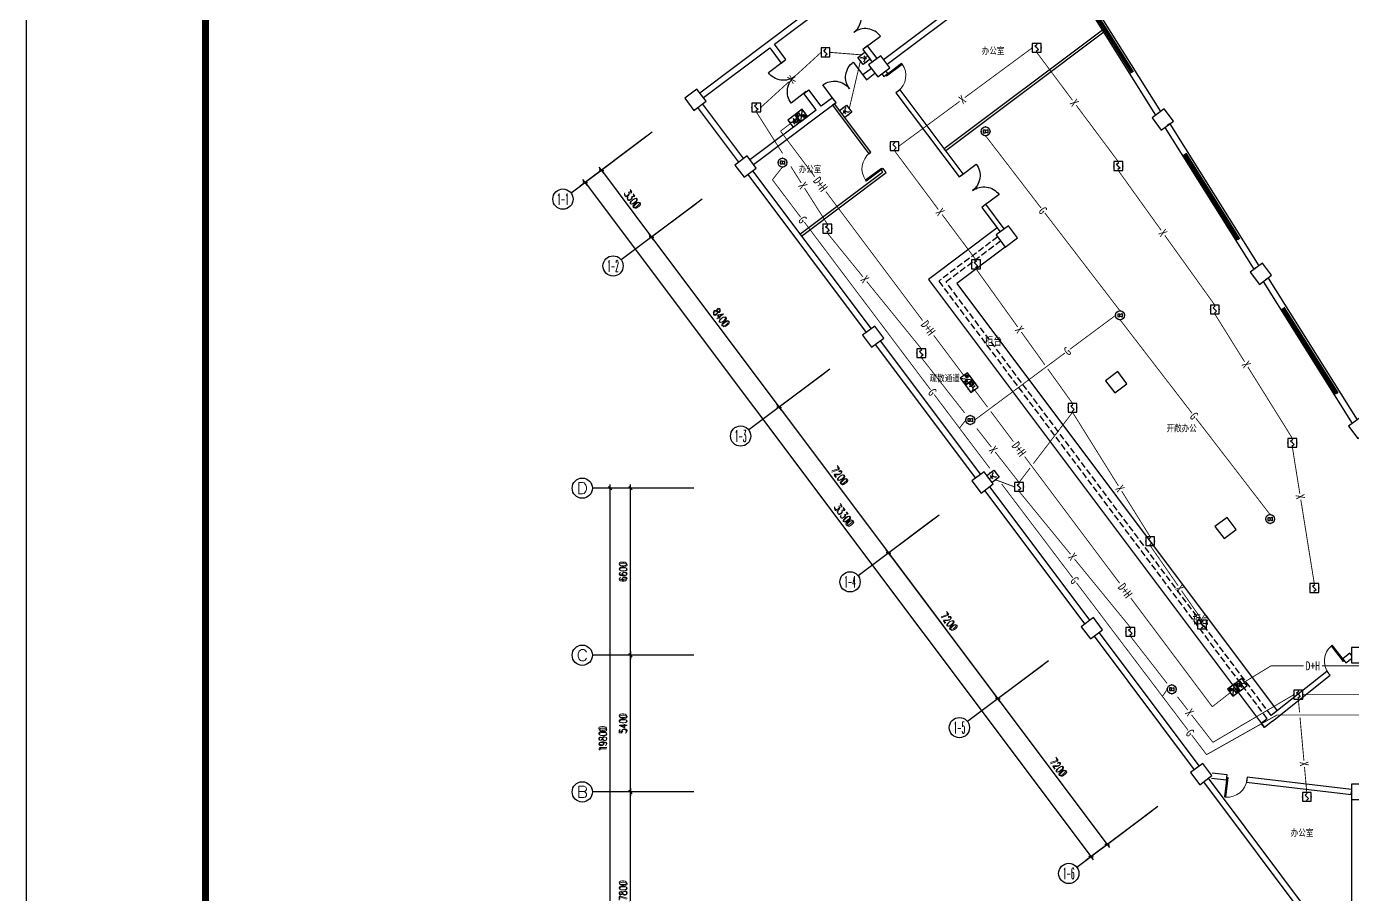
# Model space of a CAD drawing. Extents: x -149393 to 1177518, y -366685 to 296590.
# Drawn here: x 731850 to 784228, y -158251 to -123960 of the extents above; entities that cross this region are included whole.
import ezdxf
from ezdxf.enums import TextEntityAlignment as Align

# ---------------------------------------------------------------- set-up
doc = ezdxf.new("R2010")
doc.units = 0
doc.header["$LTSCALE"] = 1000
doc.header["$MEASUREMENT"] = 0
doc.linetypes.add('DASH', pattern=[0.35, 0.25, -0.1])
doc.linetypes.add('常规', pattern=[20, 10, 0, 10])
doc.layers.get('0').update_dxf_attribs({"linetype": 'CONTINUOUS'})
doc.layers.get('Defpoints').update_dxf_attribs({"linetype": 'CONTINUOUS'})
for name, color, linetype in [('AXIS', 3, 'CONTINUOUS'), ('AXIS_TEXT', 7, 'CONTINUOUS'), ('COLUMN', 9, 'CONTINUOUS'), ('EQUIP-消防', 3, 'CONTINUOUS'), ('PUB_TITLE', 253, 'CONTINUOUS'), ('SIG_TEXT', 7, 'CONTINUOUS'), ('TEL_TEXT', 7, 'CONTINUOUS'), ('WALL', 9, 'CONTINUOUS'), ('WALL-MOVE', 6, 'CONTINUOUS'), ('WINDOW', 4, 'CONTINUOUS'), ('WIRE-消防', 3, '常规'), ('WIRE-消防信号', 4, 'TG_S')]:
    doc.layers.add(name, color=color, linetype=linetype)
doc.styles.add('_TCH_AXIS', font='COMPLEX', dxfattribs={"bigfont": 'GBCBIG'})
doc.styles.add('_TCH_DIM_T3', font='SIMPLEX', dxfattribs={"width": 0.705882, "bigfont": 'GBCBIG'})
doc.styles.add('_TEL_DIM', font='', dxfattribs={"width": 0.8, "height": 3.5})
doc.styles.add('COMPLEX', font='COMPLEX')
doc.styles.add('DIM_FONT', font='SIMPLEX.shx', dxfattribs={"width": 0.8})
doc.styles.get("Standard").update_dxf_attribs({"font": 'gbenor.shx', "bigfont": 'gbcbig.shx'})
doc.styles.add('TG_LINETYPE', font='SIMPLEX', dxfattribs={"width": 0.8, "height": 3, "bigfont": 'HZTXT'})
doc.styles.get('_TEL_DIM').set_extended_font_data('SimSun')
doc.linetypes.add('TG_S', pattern='A,2,-0.45,["S",TG_LINETYPE,S=0.1,R=0,X=-0.3,Y=-0.15],0', length=2.45)
doc.dimstyles.new('_TCH_ARCH&&100', dxfattribs={"dimtxt": 297.5, "dimasz": 100, "dimexe": 250, "dimexo": 300, "dimgap": 126.25, "dimtad": 1, "dimdec": 0, "dimzin": 0, "dimdsep": 46, "dimtxsty": '_TCH_DIM_T3', "dimblk": 'ARCHTICK', "dimcen": 0.09, "dimclrt": 7, "dimazin": 2, "dimtfac": 1, "dimtdec": 0, "dimtix": 1, "dimtmove": 2, "dimatfit": 3, "dimfxl": 1, "dimtolj": 1, "dimtzin": 0, "dimarcsym": 0})
doc.dimstyles.new('DIMN', dxfattribs={"dimtxt": 300, "dimasz": 1, "dimexe": 250, "dimexo": 300, "dimgap": 150, "dimtad": 1, "dimdec": 0, "dimdsep": 46, "dimtxsty": 'DIM_FONT', "dimblk": '_DIMX', "dimcen": 2.5, "dimclrt": 7, "dimadec": 0, "dimazin": 0, "dimtfac": 1, "dimtdec": 0, "dimtix": 1, "dimtmove": 2, "dimatfit": 3, "dimldrblk": '_DIMX', "dimfxl": 1, "dimtolj": 1, "dimarcsym": 0})

# ---------------------------------------------------------------- blocks, each defined once
blk = doc.blocks.new('$equip_U$00000103(cyc-PC)')
for p, q in [((0.5, 0.5), (-0.5, 0.5)), ((-0.5, 0.5), (-0.5, -0.5)), ((-0.2, 0.2), (0.05, 0.4)), ((0, 0), (-0.2, 0.2)), ((0, 0), (0.2, -0.2)), ((0.5, -0.5), (0.5, 0.5)), ((-0.5, -0.5), (0.5, -0.5)), ((0.2, -0.2), (-0.05, -0.4))]:
    blk.add_line(p, q)
for p in [(-0.5, 0), (0, 0.5), (0.5, 0), (0, -0.5)]:
    blk.add_point(p)
at = {"color": 7, "style": '_TEL_DIM', "flags": 1}
blk.add_attdef('A', text='', height=0.00002, dxfattribs=at).set_placement((0, 0), align=Align.MIDDLE_CENTER)
blk = doc.blocks.new('$equip_U$00000105(cyc-PC)')
for p, q in [((0.5, 1), (-0.5, 1)), ((-0.5, 1), (-0.5, 0)), ((-0.5, 0), (0.5, 0)), ((-0.17, 0.5), (-0.17, 0.15)), ((0.5, 0), (0.5, 1))]:
    blk.add_line(p, q)
for radius in [0.226, 0.113]:
    blk.add_circle((0.23, 0.36), radius)
blk.add_arc((-0.17, 0.8), 0.3, 180, 0)
for p in [(-0.5, 0.5), (0, 1), (0, 0), (0.5, 0.5)]:
    blk.add_point(p)
at = {"color": 7, "style": '_TEL_DIM', "flags": 1}
blk.add_attdef('A', text='', height=0.00002, dxfattribs=at).set_placement((0, 0), align=Align.MIDDLE_CENTER)
blk = doc.blocks.new('$equip_U$00000107(cyc-PC)')
for p, q in [((-0.5, 1), (-0.5, 0)), ((0.5, 1), (-0.5, 0)), ((0.5, 1), (-0.5, 1)), ((-0.5, 0), (0.5, 0)), ((-0.27, 0.87, 0), (-0.42, 0.87, 0)), ((-0.42, 0.87, 0), (-0.42, 0.57, 0)), ((-0.42, 0.57, 0), (-0.27, 0.57, 0)), ((-0.27, 0.82, 0), (-0.07, 0.92, 0)), ((-0.27, 0.57, 0), (-0.27, 0.87, 0)), ((-0.07, 0.52, 0), (-0.27, 0.62, 0)), ((-0.07, 0.92, 0), (-0.07, 0.52, 0)), ((0.11, 0.16), (0.34, 0.4)), ((0.11, 0.4), (0.34, 0.16)), ((0.5, 0), (0.5, 1))]:
    blk.add_line(p, q)
blk.add_circle((0.22, 0.28), 0.169)
for p in [(-0.5, 0.5), (0, 1), (0, 0), (0.5, 0.5)]:
    blk.add_point(p)
at = {"color": 7, "style": '_TEL_DIM', "flags": 1}
blk.add_attdef('A', text='', height=0.00002, dxfattribs=at).set_placement((0, 0), align=Align.MIDDLE_CENTER)
blk = doc.blocks.new('$equip$00001635')
for p, q in [((-0.01, -0.35, 0), (-0.26, -0.35, 0)), ((-0.26, -0.35, 0), (-0.26, -0.65, 0)), ((-0.26, -0.65, 0), (-0.01, -0.65, 0)), ((-0.01, -0.4, 0), (0.24, -0.3, 0)), ((-0.01, -0.65, 0), (-0.01, -0.35, 0)), ((0.24, -0.7, 0), (-0.01, -0.6, 0)), ((0.24, -0.3, 0), (0.24, -0.7, 0))]:
    blk.add_line(p, q)
blk.add_circle((0, -0.5), 0.5)
at = {"flags": 9}
blk.add_attdef('A', (0, 0), '', height=0.00002, dxfattribs=at)
blk.add_attdef('B', text='', height=0.4, dxfattribs=at).set_placement((0.85, -0.68), align=Align.MIDDLE_CENTER)
blk = doc.blocks.new('$equip_U$00000115(cyc-PC)')
for p in [(0.01, 0.5, 0), (-0.49, 0, 0), (0.01, -0.5, 0), (0.51, 0, 0)]:
    blk.add_point(p)
blk.add_blockref('$equip$00001635', (0.01, 0.5, 0))
at = {"color": 7, "style": '_TEL_DIM', "flags": 1}
blk.add_attdef('A', text='', height=0.00002, dxfattribs=at).set_placement((0, 0), align=Align.MIDDLE_CENTER)
blk = doc.blocks.new('$equip_U$00000302(cyc-PC)')
for p, q in [((0.5, 0.5), (-0.5, 0.5)), ((-0.5, 0.5), (-0.5, -0.5)), ((0, 0), (0, -0.35)), ((0.5, -0.5), (0.5, 0.5)), ((-0.5, -0.5), (0.5, -0.5)), ((-0.22, -0.17), (0.22, -0.17))]:
    blk.add_line(p, q)
blk.add_arc((0, 0.3), 0.3, 180, 0)
for p in [(-0.5, 0), (0, 0.5), (0.5, 0), (0, -0.5)]:
    blk.add_point(p)
at = {"color": 7, "style": '_TEL_DIM', "flags": 1}
blk.add_attdef('A', text='', height=0.00002, dxfattribs=at).set_placement((0, 0), align=Align.MIDDLE_CENTER)
blk = doc.blocks.new('_DIMX')
blk.add_line((-150, 0), (150, 0))
at = {"const_width": 50}
blk.add_lwpolyline([(-70, -70), (70, 70)], dxfattribs=at)
blk = doc.blocks.new('_ArchTick')
at = {"color": 0, "linetype": 'ByBlock', "const_width": 0.4}
blk.add_lwpolyline([(-0.5, -0.5), (0.5, 0.5)], dxfattribs=at)
blk = doc.blocks.new('*D1319')
at = {"layer": 'AXIS', "color": 0, "lineweight": -2, "transparency": 16777216}
for p, q in [((763340, -137679), (761380, -139149)), ((761580, -138999), (765900, -144759)), ((767660, -143439), (765700, -144909))]:
    blk.add_line(p, q, dxfattribs=at)
at = {"layer": 'Defpoints', "color": 0, "transparency": 16777216}
for p in [(763580, -137499), (767900, -143259), (765900, -144759)]:
    blk.add_point(p, dxfattribs=at)
at = {"layer": 'AXIS', "color": 0, "lineweight": -2, "transparency": 16777216, "xscale": 100, "yscale": 100, "zscale": 100}
for p, rotation in [((761580, -138999), 126.8700000000011), ((765900, -144759), 306.8700000000011)]:
    blk.add_blockref('_ArchTick', p, dxfattribs=dict(at, rotation=rotation))
at = {"layer": 'AXIS', "color": 7, "transparency": 16777216, "insert": (763960, -141714), "char_height": 297.5, "attachment_point": 5, "rotation": 306.87, "style": '_TCH_DIM_T3'}
blk.add_mtext('\\A1;7200', dxfattribs=at)
blk = doc.blocks.new('*D1320')
at = {"layer": 'AXIS', "color": 0, "lineweight": -2, "transparency": 16777216}
for p, q in [((771980, -149199), (770020, -150669)), ((770220, -150519), (774540, -156279)), ((776300, -154959), (774340, -156429))]:
    blk.add_line(p, q, dxfattribs=at)
at = {"layer": 'Defpoints', "color": 0, "transparency": 16777216}
for p in [(772220, -149019), (776540, -154779), (774540, -156279)]:
    blk.add_point(p, dxfattribs=at)
at = {"layer": 'AXIS', "color": 0, "lineweight": -2, "transparency": 16777216, "xscale": 100, "yscale": 100, "zscale": 100}
for p, rotation in [((770220, -150519), 126.8700000000012), ((774540, -156279), 306.8700000000013)]:
    blk.add_blockref('_ArchTick', p, dxfattribs=dict(at, rotation=rotation))
at = {"layer": 'AXIS', "color": 7, "transparency": 16777216, "insert": (772600, -153234), "char_height": 297.5, "attachment_point": 5, "rotation": 306.87, "style": '_TCH_DIM_T3'}
blk.add_mtext('\\A1;7200', dxfattribs=at)
blk = doc.blocks.new('*D1321')
at = {"layer": 'AXIS', "color": 0, "lineweight": -2, "transparency": 16777216}
for p, q in [((756320, -128319), (753720, -130269)), ((753920, -130119), (773900, -156759)), ((776300, -154959), (773700, -156909))]:
    blk.add_line(p, q, dxfattribs=at)
at = {"layer": 'Defpoints', "color": 0, "transparency": 16777216}
for p in [(756560, -128139), (776540, -154779), (773900, -156759)]:
    blk.add_point(p, dxfattribs=at)
at = {"layer": 'AXIS', "color": 0, "lineweight": -2, "transparency": 16777216, "xscale": 100, "yscale": 100, "zscale": 100}
for p, rotation in [((753920, -130119), 126.8700000000008), ((773900, -156759), 306.8700000000008)]:
    blk.add_blockref('_ArchTick', p, dxfattribs=dict(at, rotation=rotation))
at = {"layer": 'AXIS', "color": 7, "transparency": 16777216, "insert": (764130, -143274), "char_height": 297.5, "attachment_point": 5, "rotation": 306.87, "style": '_TCH_DIM_T3'}
blk.add_mtext('\\A1;33300', dxfattribs=at)
blk = doc.blocks.new('*D1322')
at = {"layer": 'AXIS', "color": 0, "lineweight": -2, "transparency": 16777216}
for p, q in [((767660, -143439), (765700, -144909)), ((765900, -144759), (770220, -150519)), ((771980, -149199), (770020, -150669))]:
    blk.add_line(p, q, dxfattribs=at)
at = {"layer": 'Defpoints', "color": 0, "transparency": 16777216}
for p in [(767900, -143259), (772220, -149019), (770220, -150519)]:
    blk.add_point(p, dxfattribs=at)
at = {"layer": 'AXIS', "color": 0, "lineweight": -2, "transparency": 16777216, "xscale": 100, "yscale": 100, "zscale": 100}
for p, rotation in [((765900, -144759), 126.8700000000003), ((770220, -150519), 306.8700000000003)]:
    blk.add_blockref('_ArchTick', p, dxfattribs=dict(at, rotation=rotation))
at = {"layer": 'AXIS', "color": 7, "transparency": 16777216, "insert": (768280, -147474), "char_height": 297.5, "attachment_point": 5, "rotation": 306.87, "style": '_TCH_DIM_T3'}
blk.add_mtext('\\A1;7200', dxfattribs=at)
blk = doc.blocks.new('*D1323')
at = {"layer": 'AXIS', "color": 0, "lineweight": -2, "transparency": 16777216}
for p, q in [((758300, -130959), (756340, -132429)), ((756540, -132279), (761580, -138999)), ((763340, -137679), (761380, -139149))]:
    blk.add_line(p, q, dxfattribs=at)
at = {"layer": 'Defpoints', "color": 0, "transparency": 16777216}
for p in [(758540, -130779), (763580, -137499), (761580, -138999)]:
    blk.add_point(p, dxfattribs=at)
at = {"layer": 'AXIS', "color": 0, "lineweight": -2, "transparency": 16777216, "xscale": 100, "yscale": 100, "zscale": 100}
for p, rotation in [((756540, -132279), 126.8700000000008), ((761580, -138999), 306.8700000000008)]:
    blk.add_blockref('_ArchTick', p, dxfattribs=dict(at, rotation=rotation))
at = {"layer": 'AXIS', "color": 7, "transparency": 16777216, "insert": (759280, -135474), "char_height": 297.5, "attachment_point": 5, "rotation": 306.87, "style": '_TCH_DIM_T3'}
blk.add_mtext('\\A1;8400', dxfattribs=at)
blk = doc.blocks.new('*D1324')
at = {"layer": 'AXIS', "color": 0, "lineweight": -2, "transparency": 16777216}
for p, q in [((756320, -128319), (754360, -129789)), ((754560, -129639), (756540, -132279)), ((758300, -130959), (756340, -132429))]:
    blk.add_line(p, q, dxfattribs=at)
at = {"layer": 'Defpoints', "color": 0, "transparency": 16777216}
for p in [(756560, -128139), (758540, -130779), (756540, -132279)]:
    blk.add_point(p, dxfattribs=at)
at = {"layer": 'AXIS', "color": 0, "lineweight": -2, "transparency": 16777216, "xscale": 100, "yscale": 100, "zscale": 100}
for p, rotation in [((754560, -129639), 126.8700000000016), ((756540, -132279), 306.8700000000015)]:
    blk.add_blockref('_ArchTick', p, dxfattribs=dict(at, rotation=rotation))
at = {"layer": 'AXIS', "color": 7, "transparency": 16777216, "insert": (755770, -130794), "char_height": 297.5, "attachment_point": 5, "rotation": 306.87, "style": '_TCH_DIM_T3'}
blk.add_mtext('\\A1;3300', dxfattribs=at)
blk = doc.blocks.new('*D1330')
at = {"layer": 'AXIS', "color": 0, "lineweight": -2, "transparency": 16777216}
for p, q in [((757905, -154198), (755455, -154198)), ((755705, -161998), (755705, -154198)), ((757905, -161998), (755455, -161998))]:
    blk.add_line(p, q, dxfattribs=at)
at = {"layer": 'Defpoints', "color": 0, "transparency": 16777216}
for p in [(755705, -154198), (758205, -154198), (758205, -161998)]:
    blk.add_point(p, dxfattribs=at)
at = {"layer": 'AXIS', "color": 0, "lineweight": -2, "transparency": 16777216, "xscale": 100, "yscale": 100, "zscale": 100}
for p, rotation in [((755705, -154198), 90), ((755705, -161998), 270)]:
    blk.add_blockref('_ArchTick', p, dxfattribs=dict(at, rotation=rotation))
at = {"layer": 'AXIS', "color": 7, "transparency": 16777216, "insert": (755430, -158098), "char_height": 297.5, "attachment_point": 5, "rotation": 90, "style": '_TCH_DIM_T3'}
blk.add_mtext('\\A1;7800', dxfattribs=at)
blk = doc.blocks.new('*D1331')
at = {"layer": 'AXIS', "color": 0, "lineweight": -2, "transparency": 16777216}
for p, q in [((757605, -142198), (754655, -142198)), ((754905, -161998), (754905, -142198)), ((757605, -161998), (754655, -161998))]:
    blk.add_line(p, q, dxfattribs=at)
at = {"layer": 'Defpoints', "color": 0, "transparency": 16777216}
for p in [(754905, -142198), (757905, -142198), (757905, -161998)]:
    blk.add_point(p, dxfattribs=at)
at = {"layer": 'AXIS', "color": 0, "lineweight": -2, "transparency": 16777216, "xscale": 100, "yscale": 100, "zscale": 100}
for p, rotation in [((754905, -142198), 90), ((754905, -161998), 270)]:
    blk.add_blockref('_ArchTick', p, dxfattribs=dict(at, rotation=rotation))
at = {"layer": 'AXIS', "color": 7, "transparency": 16777216, "insert": (754630, -152098), "char_height": 297.5, "attachment_point": 5, "rotation": 90, "style": '_TCH_DIM_T3'}
blk.add_mtext('\\A1;19800', dxfattribs=at)
blk = doc.blocks.new('*D1332')
at = {"layer": 'AXIS', "color": 0, "lineweight": -2, "transparency": 16777216}
for p, q in [((757905, -148798), (755455, -148798)), ((755705, -154198), (755705, -148798)), ((757905, -154198), (755455, -154198))]:
    blk.add_line(p, q, dxfattribs=at)
at = {"layer": 'Defpoints', "color": 0, "transparency": 16777216}
for p in [(755705, -148798), (758205, -148798), (758205, -154198)]:
    blk.add_point(p, dxfattribs=at)
at = {"layer": 'AXIS', "color": 0, "lineweight": -2, "transparency": 16777216, "xscale": 100, "yscale": 100, "zscale": 100}
for p, rotation in [((755705, -148798), 90), ((755705, -154198), 270)]:
    blk.add_blockref('_ArchTick', p, dxfattribs=dict(at, rotation=rotation))
at = {"layer": 'AXIS', "color": 7, "transparency": 16777216, "insert": (755430, -151498), "char_height": 297.5, "attachment_point": 5, "rotation": 90, "style": '_TCH_DIM_T3'}
blk.add_mtext('\\A1;5400', dxfattribs=at)
blk = doc.blocks.new('*D1333')
at = {"layer": 'AXIS', "color": 0, "lineweight": -2, "transparency": 16777216}
for p, q in [((757905, -142198), (755455, -142198)), ((755705, -148798), (755705, -142198)), ((757905, -148798), (755455, -148798))]:
    blk.add_line(p, q, dxfattribs=at)
at = {"layer": 'Defpoints', "color": 0, "transparency": 16777216}
for p in [(755705, -142198), (758205, -142198), (758205, -148798)]:
    blk.add_point(p, dxfattribs=at)
at = {"layer": 'AXIS', "color": 0, "lineweight": -2, "transparency": 16777216, "xscale": 100, "yscale": 100, "zscale": 100}
for p, rotation in [((755705, -142198), 90), ((755705, -148798), 270)]:
    blk.add_blockref('_ArchTick', p, dxfattribs=dict(at, rotation=rotation))
at = {"layer": 'AXIS', "color": 7, "transparency": 16777216, "insert": (755430, -145498), "char_height": 297.5, "attachment_point": 5, "rotation": 90, "style": '_TCH_DIM_T3'}
blk.add_mtext('\\A1;6600', dxfattribs=at)
blk = doc.blocks.new('_FZHK')
blk.add_lwpolyline([(-0.5, -0.5), (0.5, -0.5), (0.5, 0.5), (-0.5, 0.5)], close=True)
blk = doc.blocks.new('_AXISO')
blk.add_circle((0, 0), 0.5)
at = {"layer": 'AXIS_TEXT', "style": 'COMPLEX', "width": 1.041667}
blk.add_attdef('A', text='', height=0.56, dxfattribs=at).set_placement((-0.25, -0.28), (0.25, -0.28), align=Align.FIT)
blk = doc.blocks.new('$TCHSYS$WIN2D')
for p, q in [((-0.5, 0.5), (0.5, 0.5)), ((0.5, 0.167), (-0.5, 0.167)), ((0.5, -0.167), (-0.5, -0.167)), ((-0.5, -0.5), (0.5, -0.5))]:
    blk.add_line(p, q)
blk = doc.blocks.new('$DorLib2D$00000001')
for p, q in [((0.45, 0.975), (0.5, 0.975)), ((0.45, 0), (0.45, 0.975)), ((0.5, 0), (0.5, 0.975)), ((0.5, 0), (0.45, 0))]:
    blk.add_line(p, q)
at = {"lineweight": 13}
blk.add_arc((0.475, 0), 0.975, 91.46928, 180, dxfattribs=at)

msp = doc.modelspace()

# ---------------------------------------------------------------- linework, layer by layer
for points in [[(770194.5, -131913.4), (767474.5, -133953.4), (780748.5, -151652)], [(770514.5, -132673.4), (768594.5, -134113.4), (781255.3, -150994.4)]]:
    msp.add_lwpolyline(points)
at = {"layer": 'AXIS'}
for p, q in [((756559.9, -128139.3), (753359.9, -130539.3)), ((758539.9, -130779.3), (755339.9, -133179.3)), ((758539.9, -130779.3), (755339.9, -133179.3)), ((763579.9, -137499.3), (760379.9, -139899.3)), ((758205.1, -142198.2), (754205.1, -142198.2)), ((767900, -143259.3), (764700, -145659.3)), ((758205.1, -148798.2), (754205.1, -148798.2)), ((758205.1, -148798.2), (754205.1, -148798.2)), ((772220, -149019.3), (769020, -151419.3)), ((758205.1, -154198.2), (754205.1, -154198.2)), ((758205.1, -154198.2), (754205.1, -154198.2)), ((776540, -154779.3), (773340, -157179.3))]:
    msp.add_line(p, q, dxfattribs=at)
for centre in [(753039.9, -130779.3), (755019.9, -133419.3), (760059.9, -140139.3), (753805.1, -142198.2), (764380, -145899.3), (753805.1, -148798.2), (753805.1, -154198.2)]:
    msp.add_circle(centre, 400, dxfattribs=at)
at = {"layer": 'PUB_TITLE'}
msp.add_lwpolyline([(731849.9, -102676.1), (850649.9, -102676.1), (850649.9, -186684.6), (731849.9, -186684.6)], close=True, dxfattribs=at)
at = {"layer": 'PUB_TITLE', "const_width": 270.7}
msp.add_lwpolyline([(738921.3, -104090.4), (849235.6, -104090.4), (849235.6, -185270.4), (738921.3, -185270.4), (738921.3, -104090.4)], close=True, dxfattribs=at)
at = {"layer": 'WALL', "color": 59}
for p, q in [((765702.4, -125257.4), (771899.2, -120609.8)), ((765846.4, -125449.4), (772043.2, -120801.8)), ((772294.9, -120838), (776452.4, -127457.5)), ((772492.9, -120701.9), (776650.3, -127321.5)), ((761159.2, -124539.8), (763242.4, -122977.4)), ((761399.2, -124659.8), (763386.4, -123169.4)), ((758442.5, -126577.4), (761159.2, -124539.8)), ((761849.8, -125260.6), (761399.2, -124659.8)), ((758586.5, -126769.4), (761207.2, -124803.8)), ((761207.2, -124803.8), (761657.8, -125404.6)), ((765074.6, -124720.2), (764882.6, -124864.2)), ((764882.6, -124864.2), (765258.4, -125365.4)), ((765450.4, -125221.4), (765074.6, -124720.2)), ((761657.8, -125404.6), (761849.8, -125260.6)), ((765222.4, -125617.4), (764883.8, -125871.3)), ((764883.8, -125871.3), (765027.8, -126063.3)), ((765027.8, -126063.3), (765366.4, -125809.4)), ((762557.8, -126604.6), (762749.8, -126460.6)), ((763043.2, -127251.8), (762559.3, -126606.7)), ((763235.2, -127107.8), (762751.3, -126462.7)), ((758358.5, -127165.4), (759978.5, -129325.4)), ((758550.5, -127021.4), (760170.5, -129181.4)), ((760422.5, -129217.4), (763043.2, -127251.8)), ((763683.8, -126771.4), (763235.2, -127107.8)), ((763283.2, -127371.8), (763827.8, -126963.4)), ((763827.8, -126963.4), (763683.8, -126771.4)), ((760566.5, -129409.4), (763283.2, -127371.8)), ((776554, -127393.7), (776452.4, -127457.5)), ((776817.7, -127946), (780329, -133549.9)), ((777015.7, -127810), (776914, -127873.7)), ((777015.7, -127810), (780527, -133414)), ((760338.5, -129805.4), (765018.5, -136045.4)), ((760530.5, -129661.4), (765210.5, -135901.4)), ((780430.7, -133486.2), (780329, -133549.9)), ((780694.3, -134038.5), (784212.9, -139637.2)), ((780892.3, -133902.4), (780790.7, -133966.2)), ((780892.3, -133902.4), (784410.8, -139501.1)), ((765378.5, -136525.4), (769338.5, -141805.4)), ((765570.5, -136381.4), (769530.5, -141661.4)), ((769698.5, -142285.4), (773658.5, -147565.4)), ((769890.5, -142141.4), (773850.5, -147421.4)), ((774018.5, -148045.4), (777978.5, -153325.4)), ((774210.5, -147901.4), (778170.5, -153181.4)), ((778338.5, -153805.4), (782728.2, -159658.2)), ((778530.5, -153661.4), (782938.2, -159538.2)), ((784183.2, -154498.2), (784183.2, -156509.1)), ((784183.2, -156509.1), (784183.2, -159538.2))]:
    msp.add_line(p, q, dxfattribs=at)
at = {"layer": 'WALL'}
for p, q in [((765634.4, -125833.4), (765714.3, -125939.8)), ((765714.3, -125939.8), (765874.3, -125819.8)), ((765874.3, -125819.8), (765794.4, -125713.4)), ((766354.3, -126459.8), (766194.3, -126579.8)), ((766194.3, -126579.8), (768687.3, -129903.8)), ((768847.3, -129783.8), (766354.3, -126459.8)), ((768687.3, -129903.8), (768847.3, -129783.8)), ((769747.3, -130983.8), (769587.3, -131103.8)), ((769587.3, -131103.8), (770314.5, -132073.4)), ((770474.5, -131953.4), (769747.3, -130983.8)), ((784121, -148719.9), (783846.9, -148937.5)), ((784183.2, -148798.2), (784121, -148719.9)), ((783846.9, -148937.5), (783971.2, -149094.1)), ((783971.2, -149094.1), (784183.2, -148925.9)), ((783220.3, -149434.8), (781020.2, -151181)), ((781064.1, -151401.6), (783344.6, -149591.5)), ((783344.6, -149591.5), (783220.3, -149434.8)), ((780863.5, -151305.4), (780624.2, -151495.4)), ((780748.5, -151652), (780624.2, -151495.4)), ((781064.1, -151401.6), (780748.5, -151652)), ((779274.9, -153523), (778686.1, -153454)), ((778662.9, -153652.7), (779251.6, -153721.6)), ((779251.6, -153721.6), (779274.9, -153523)), ((780069.4, -153616), (780046.2, -153814.6)), ((780046.2, -153814.6), (784171.5, -154297.6)), ((784183.2, -154097.6), (780069.4, -153616)), ((784171.5, -154297.6), (784183.2, -154198.2))]:
    msp.add_line(p, q, dxfattribs=at)
at = {"layer": 'WALL', "linetype": 'DASH'}
for p, q in [((770214.5, -132273.4), (767894.5, -134013.4)), ((770334.5, -132433.4), (768174.5, -134053.4)), ((780863.5, -151305.4), (767894.5, -134013.4)), ((781020.2, -151181), (768174.5, -134053.4))]:
    msp.add_line(p, q, dxfattribs=at)
at = {"layer": 'WALL-MOVE', "color": 59}
for p, q in [((774402.5, -124069.8), (768104.5, -128793.4)), ((774462.5, -124149.8), (774402.5, -124069.8)), ((774462.5, -124149.8), (768164.5, -128873.4)), ((763766.5, -127009.4), (763686.5, -127069.4)), ((763686.5, -127069.4), (765124, -128986.1)), ((765204, -128926.1), (763766.5, -127009.4)), ((768164.5, -128873.4), (768104.5, -128793.4)), ((765124, -128986.1), (765204, -128926.1)), ((762402.5, -132157.4), (765666.5, -129709.4)), ((762462.5, -132237.4), (765806.5, -129729.4)), ((765684, -129566.1), (765604, -129626.1)), ((765604, -129626.1), (765666.5, -129709.4)), ((765806.5, -129729.4), (765684, -129566.1)), ((762402.5, -132157.4), (762462.5, -132237.4))]:
    msp.add_line(p, q, dxfattribs=at)
at = {"layer": 'WINDOW', "color": 59, "extrusion": (7.34766e-17, -9.79684e-17, -1)}
msp.add_lwpolyline([(-764978.6, -124792.2), (-765578.6, -124342.2, -0.4142136), (-764528.6, -124192.2, -0.4142136), (-764678.6, -123142.2), (-764078.6, -123592.2)], format="xyb", dxfattribs=at)
at = {"layer": 'WINDOW', "color": 59, "extrusion": (0, 0, -1)}
for points in [[(-762653.8, -126532.6), (-762053.8, -126982.6, 0.4142136), (-762203.8, -125932.6, 0.4142136), (-761153.8, -125782.6), (-761753.8, -125332.6)], [(-768767.3, -129843.8), (-769367.3, -129393.8, 0.4142136), (-769217.3, -130443.8, 0.4142136), (-770267.3, -130593.8), (-769667.3, -131043.8)]]:
    msp.add_lwpolyline(points, format="xyb", dxfattribs=at)
at = {"layer": 'WINDOW', "color": 59}
msp.add_lwpolyline([(763755.8, -126867.4), (763305.8, -126267.4, -0.4142136), (764355.8, -126417.4, -0.4142136), (764505.8, -125367.4), (764955.8, -125967.4)], format="xyb", dxfattribs=at)
at = {"layer": 'WIRE-消防', "linetype": '常规', "const_width": 35}
for points in [[(763236.3, -124981.7), (762157.6, -125967.4)], [(764825, -125079.1), (763586.3, -124981.7)], [(768910, -126771), (771578.9, -124802.9)], [(771753.9, -124977.9), (773166.7, -126872.3)], [(761977.3, -126132.1), (760853.5, -127159.1)], [(766309.8, -128688.4), (768713.4, -126915.9)], [(773312.8, -127068.1), (774976.1, -129298.4)], [(760678.5, -127334.1), (761713.6, -128969.9)], [(766134.8, -128863.4), (767867.4, -131186.6)], [(762040.3, -129486.2), (762452.3, -130137.2)], [(774976.1, -129648.4), (776670.8, -132011.8)], [(762582.9, -130343.6), (763484.9, -131769)], [(768013.4, -131382.4), (769356.9, -133183.9)], [(763484.9, -132119), (764888.2, -133847.3)], [(776813.2, -132210.3), (778789.1, -134965.8)], [(769356.9, -133533.9), (771003.6, -135830.2)], [(765042.2, -134036.9), (767196.2, -136689.7)], [(778789.1, -135315.8), (779966.7, -137204.2)], [(771145.9, -136028.7), (772074.3, -137323.5)], [(767196.2, -137039.7), (768902.4, -139219.5)], [(772190.9, -137486), (773170, -138851.4)], [(780095.9, -137411.5), (781854.1, -140231)], [(771617.9, -141236.2), (773170, -139201.4)], [(773170, -139201.4), (774981.8, -142106.9)], [(769389, -139841.2), (769965.4, -140577.7)], [(770116, -140770.1), (771056.7, -141971.9)], [(782148.2, -142413.4), (781854.1, -140581)], [(771056.7, -141971.9), (771491.8, -141401.5)], [(770130.2, -141869.3), (770881.7, -142146.9)], [(771056.7, -142321.9), (773090.9, -144808.7)], [(775111, -142314.1), (776235, -144116.6)], [(782718.6, -145966.2), (782187, -142654.6)], [(777335.8, -146048.4), (776235, -144466.6)], [(773245.5, -144997.8), (775455.9, -147699.9)], [(778282.5, -147408.6), (777475.3, -146248.8)], [(775455.9, -148049.9), (776906.4, -149914.7)], [(777313.9, -150438.6), (777720.7, -150961.5)], [(781914.5, -150355.8), (778715.2, -152240.1)], [(782137.1, -151057.6), (782089.5, -150530.8)], [(782264.5, -150355.8), (784548.8, -150355.8)], [(777870.6, -151154.3), (778715.2, -152240.1)], [(782309.7, -152967.1), (782155.2, -151257.6)], [(782422.8, -154218.3), (782331.7, -153210.4)]]:
    msp.add_lwpolyline(points, dxfattribs=at)
at = {"layer": 'WIRE-消防', "color": 0, "linetype": '常规', "const_width": 35}
for points in [[(762028.5, -127794.1), (761633.4, -128090.4)], [(761633.4, -128090.4), (762987.9, -129896.5)], [(763427.6, -130482.7), (767246.2, -135574.2)], [(767685.8, -136160.3), (768874.6, -137745.3)], [(769297.9, -138309.6), (769816.3, -139000.9)], [(769936.3, -139160.9), (770835.3, -140359.5)], [(771274.9, -140945.6), (775029.2, -145951.3)], [(775468.8, -146537.5), (778689.9, -150832.2)], [(779959.9, -149858), (781012.5, -149216.1)], [(781012.5, -149216.1), (782295.1, -149216.1)], [(783027.8, -149216.1), (792713.6, -149216.1)], [(779395.7, -150281.2), (778689.9, -150832.2)]]:
    msp.add_lwpolyline(points, dxfattribs=at)
at = {"layer": 'WIRE-消防', "color": 2, "linetype": '常规', "const_width": 35}
for points in [[(769734.7, -128276.8), (771925.4, -131130.1)], [(761710.3, -129513.3), (761315.5, -130014)], [(761315.5, -130014), (762431, -131495.5)], [(772074.1, -131323.9), (775046.4, -135195.2)], [(762577.9, -131690.6), (767558.8, -138305.6)], [(773062, -136714.3), (774871.4, -135370.2)], [(775046.4, -135545.2), (777895.7, -139244.9)], [(769305, -139505.3), (772866, -136860)], [(767705.8, -138500.7), (769360.9, -140698.9)], [(768955, -139505.3), (768703.8, -139826.2)], [(778044.7, -139438.4), (780974.1, -143242)], [(769360.9, -140698.9), (769900.5, -141411.8)], [(770365.6, -142026.4), (773176.1, -145740.1)], [(773323.5, -145934.9), (777735, -151763.9)], [(776914, -150144.5), (776720.5, -150423.4)], [(778463.3, -152726.3), (781250.5, -151157.6)], [(781250.5, -151157.6), (784765.6, -151157.6)], [(777882.4, -151958.7), (778463.3, -152726.3)]]:
    msp.add_lwpolyline(points, dxfattribs=at)
at = {"layer": 'WIRE-消防信号', "linetype": 'TG_S', "const_width": 35}
msp.add_lwpolyline([(764350.2, -127204.3), (764790, -125324.1)], dxfattribs=at)

# ---------------------------------------------------------------- block references
at = {"layer": 'AXIS'}
ref = msp.add_blockref('_AXISO', (768700, -151659.3), dxfattribs=dict(at, xscale=800, yscale=800, zscale=800))
ref.add_attrib('A', '1-5', dxfattribs={"layer": 'AXIS_TEXT', "height": 452.55, "style": '_TCH_AXIS', "width": 0.381818}).set_placement((768473.7, -151885.5), (768926.2, -151885.5), align=Align.FIT)
ref = msp.add_blockref('_AXISO', (773020, -157419.3), dxfattribs=dict(at, xscale=800, yscale=800, zscale=800))
ref.add_attrib('A', '1-6', dxfattribs={"layer": 'AXIS_TEXT', "height": 452.55, "style": '_TCH_AXIS', "width": 0.381818}).set_placement((772793.7, -157645.5), (773246.3, -157645.5), align=Align.FIT)
at = {"layer": 'COLUMN', "color": 59}
for p, xscale, yscale, zscale, rotation in [((765534.4, -125533.4), 599.9999999999445, 599.9999999999445, 599.9999999999445, 306.8699999999949), ((758274.5, -126853.4), 599.999999999962, 599.999999999962, 599.999999999962, 36.87000000000402), ((776734, -127633.7), 599.9999999999562, 599.9999999999562, 599.9999999999562, 306.869999999994), ((760254.5, -129493.4), 599.999999999962, 599.999999999962, 599.999999999962, 36.87000000000402), ((770574.5, -132253.4), 599.9999999999445, 599.9999999999445, 599.9999999999445, 306.8699999999949), ((780610.7, -133726.2), 599.9999999999562, 599.9999999999562, 599.9999999999562, 306.869999999994), ((765294.5, -136213.4), 600.0000000000464, 600.0000000000464, 600.0000000000464, 36.86999999999623), ((774894.5, -138013.4), 600.0000000000144, 600.0000000000144, 600.0000000000144, 306.8700000000038), ((784494.5, -139813.3), 600.0000000000464, 600.0000000000464, 600.0000000000464, 36.86999999999623), ((769614.5, -141973.4), 599.999999999962, 599.999999999962, 599.999999999962, 36.87000000000402), ((779214.5, -143773.4), 600.0000000000464, 600.0000000000464, 600.0000000000464, 216.8699999999962), ((773934.5, -147733.4), 599.999999999962, 599.999999999962, 599.999999999962, 36.87000000000402), ((778254.5, -153493.4), 600.000000000026, 600.000000000026, 600.000000000026, 306.8700000000029)]:
    msp.add_blockref('_FZHK', p, dxfattribs=dict(at, xscale=xscale, yscale=yscale, zscale=zscale, rotation=rotation))
at = {"layer": 'COLUMN', "color": 59, "xscale": 600, "yscale": 600, "zscale": 600}
for p in [(784483.2, -148798.2), (784483.2, -154198.2)]:
    msp.add_blockref('_FZHK', p, dxfattribs=at)
at = {"layer": 'EQUIP-消防', "xscale": 350, "yscale": 350, "zscale": 350}
for name, p in [('$equip_U$00000103(cyc-PC)', (771753.9, -124802.9)), ('$equip_U$00000103(cyc-PC)', (763411.3, -124981.7)), ('$equip_U$00000103(cyc-PC)', (760678.5, -127159.1)), ('$equip_U$00000115(cyc-PC)', (769731.2, -128101.8)), ('$equip_U$00000103(cyc-PC)', (766134.8, -128688.4)), ('$equip_U$00000115(cyc-PC)', (761706.8, -129338.3)), ('$equip_U$00000103(cyc-PC)', (774976.1, -129473.4)), ('$equip_U$00000103(cyc-PC)', (763484.9, -131944)), ('$equip_U$00000103(cyc-PC)', (769356.9, -133358.9)), ('$equip_U$00000103(cyc-PC)', (778789.1, -135140.8)), ('$equip_U$00000115(cyc-PC)', (775042.9, -135370.2)), ('$equip_U$00000103(cyc-PC)', (767196.2, -136864.7)), ('$equip_U$00000103(cyc-PC)', (773170, -139026.4)), ('$equip_U$00000115(cyc-PC)', (769126.5, -139505.3)), ('$equip_U$00000103(cyc-PC)', (781854.1, -140406)), ('$equip_U$00000103(cyc-PC)', (771056.7, -142146.9)), ('$equip_U$00000115(cyc-PC)', (780970.6, -143417)), ('$equip_U$00000103(cyc-PC)', (776235, -144291.6)), ('$equip_U$00000103(cyc-PC)', (782718.6, -146141.2)), ('$equip_U$00000103(cyc-PC)', (775455.9, -147874.9)), ('$equip_U$00000103(cyc-PC)', (778282.5, -147583.6)), ('$equip_U$00000115(cyc-PC)', (777085.5, -150144.5)), ('$equip_U$00000103(cyc-PC)', (782089.5, -150355.8)), ('$equip_U$00000103(cyc-PC)', (782422.8, -154393.3))]:
    msp.add_blockref(name, p, dxfattribs=at)
at = {"layer": 'EQUIP-消防'}
for name, p, xscale, yscale, zscale, rotation in [('$equip_U$00000302(cyc-PC)', (764930, -125219.1), -350.0000000000453, 350.0000000000582, 350, 126.8690632714652), ('$equip_U$00000107(cyc-PC)', (762557.8, -127615.9), 349.9999999999488, 349.9999999999488, 349.9999999999488, 36.87028430572681), ('$equip_U$00000302(cyc-PC)', (764210.2, -127309.3), -350.0000000000453, 350.0000000000582, 350, 306.8690632714652), ('$equip_U$00000105(cyc-PC)', (762273.5, -127829.1), 349.9999999999488, 349.9999999999488, 349.9999999999488, 36.87028430572681), ('$equip_U$00000107(cyc-PC)', (769119.7, -137780.3), 349.9999999999605, 349.9999999999605, 349.9999999999605, 126.8702843057135), ('$equip_U$00000105(cyc-PC)', (769332.9, -138064.6), 349.9999999999605, 349.9999999999605, 349.9999999999605, 126.8702843057135), ('$equip_U$00000302(cyc-PC)', (770025.2, -141729.3), -350.0000000000109, 350.0000000000873, 350, 306.8706549168166), ('$equip_U$00000105(cyc-PC)', (779714.9, -149823), 349.9999999999139, 349.9999999999139, 349.9999999999139, 216.8702843057192), ('$equip_U$00000107(cyc-PC)', (779430.7, -150036.2), 349.9999999999139, 349.9999999999139, 349.9999999999139, 216.8702843057192)]:
    msp.add_blockref(name, p, dxfattribs=dict(at, xscale=xscale, yscale=yscale, zscale=zscale, rotation=rotation))
at = {"layer": 'WINDOW', "color": 59}
for name, p, xscale, yscale, zscale, rotation in [('$TCHSYS$WIN2D', (774472.6, -124079.7), -4000, -100, -4000, 302.1314705764352), ('$DorLib2D$00000001', (766034.3, -126199.8), 799.9999999999998, -800, 799.9999999999998, 126.8699999999967), ('$DorLib2D$00000001', (765404, -129276.1), -799.9999999999999, 800, -799.9999999999999, 126.8700000000356), ('$TCHSYS$WIN2D', (778672.3, -130680), -4000, -100, -4000, 302.0702169118882), ('$TCHSYS$WIN2D', (782552.6, -136769.8), -4000, -100, -4000, 302.1473537362165), ('$DorLib2D$00000001', (783595.7, -149264.5), -800, -800, -800, 218.4390985222292), ('$DorLib2D$00000001', (779660.5, -153668.8), 800, 800, 800, 173.3229017729289)]:
    msp.add_blockref(name, p, dxfattribs=dict(at, xscale=xscale, yscale=yscale, zscale=zscale, rotation=rotation))

# ---------------------------------------------------------------- texts
at = {"layer": 'AXIS', "color": 7, "style": '_TCH_AXIS'}
for s, height, width, p, p2 in [('1-1', 452.55, 0.42, (752813.7, -131005.6), (753266.2, -131005.6)), ('1-2', 452.55, 0.381818, (754793.7, -133645.6), (755246.2, -133645.6)), ('1-3', 452.55, 0.381818, (759833.7, -140365.6), (760286.2, -140365.6)), ('D', 452.5, 1.235294, (753578.8, -142424.5), (754031.4, -142424.5)), ('1-4', 452.55, 0.368421, (764153.7, -146125.6), (764606.2, -146125.6)), ('C', 452.5, 1.4, (753578.8, -149024.5), (754031.4, -149024.5)), ('B', 452.5, 1.235294, (753578.8, -154424.5), (754031.4, -154424.5))]:
    msp.add_text(s, height=height, dxfattribs=dict(at, width=width)).set_placement(p, p2, align=Align.FIT)
at = {"layer": 'SIG_TEXT', "style": '_TEL_DIM', "width": 0.8}
for s, rotation, p in [('X', 42.42262, (762067.5, -126049.7)), ('X', 36.40579, (768811.7, -126843.5)), ('X', 306.71485, (773239.7, -126970.2)), ('D+H', 306.87, (763207.7, -130189.6)), ('X', 302.32553, (762517.6, -130240.4)), ('G', 306.97881, (762504.5, -131593)), ('X', 306.71485, (767940.4, -131284.5)), ('G', 307.51593, (771999.8, -131227)), ('X', 305.64369, (776742, -132111)), ('X', 309.0763, (764965.2, -133942.1)), ('D+H', 306.87, (767466, -135867.3)), ('X', 305.64369, (771074.7, -135929.5)), ('G', 36.60729, (772964, -136787.2)), ('X', 301.94632, (780031.3, -137307.8)), ('G', 306.97881, (767632.3, -138403.1)), ('G', 307.60155, (777970.2, -139341.6)), ('D+H', 306.87, (771055.1, -140652.5)), ('X', 308.05053, (770040.7, -140673.9)), ('X', 301.94632, (775046.4, -142210.5)), ('X', 279.11985, (782167.6, -142534)), ('X', 309.28321, (773168.2, -144903.2)), ('G', 307.11851, (773249.8, -145837.5)), ('D+H', 306.87, (775249, -146244.4)), ('X', 304.83605, (777405.6, -146148.6)), ('X', 307.87694, (777795.6, -151057.9)), ('G', 307.11851, (777808.7, -151861.3)), ('X', 275.16479, (782320.7, -153088.8))]:
    msp.add_text(s, height=350, rotation=rotation, dxfattribs=at).set_placement(p, align=Align.MIDDLE_CENTER)
msp.add_text('D+H', height=350, dxfattribs=at).set_placement((782661.4, -149216.1), align=Align.MIDDLE_CENTER)
at = {"layer": 'TEL_TEXT', "color": 59, "style": '_TEL_DIM', "width": 0.8}
for s, p in [('办公室', (769584.9, -125048.8)), ('办公室', (762353.9, -129726.4)), ('疏散通道', (767526.5, -137982.4)), ('开敞办公', (776885.9, -139961.7)), ('办公室', (781790, -155941.4))]:
    msp.add_text(s, height=265.82, dxfattribs=at).set_placement(p)
at = {"layer": 'TEL_TEXT', "linetype": 'DASH'}
for p in [(769704.3, -136589), (777908.9, -147586.8)]:
    msp.add_text('柜台', height=337.59, dxfattribs=at).set_placement(p)

# ---------------------------------------------------------------- dimensions: what is measured, and where the dimension line sits
at = {"layer": 'AXIS'}
for p1, p2, distance in [((756559.9, -128139.3), (776540, -154779.3), -3300), ((756559.9, -128139.3), (758539.9, -130779.3), -2500), ((758539.9, -130779.3), (763579.9, -137499.3), -2500), ((763579.9, -137499.3), (767900, -143259.3), -2500), ((757905.1, -161998.2), (757905.1, -142198.2), 3000), ((758205.1, -148798.2), (758205.1, -142198.2), 2500), ((767900, -143259.3), (772220, -149019.3), -2500), ((758205.1, -154198.2), (758205.1, -148798.2), 2500), ((772220, -149019.3), (776540, -154779.3), -2500), ((758205.1, -161998.2), (758205.1, -154198.2), 2500)]:
    msp.add_aligned_dim(p1=p1, p2=p2, distance=distance, dimstyle='DIMN', dxfattribs=at).render()
for p1, p2, distance, picture, middle in [((756559.9, -128139.3), (776540, -154779.3), -3300, '*D1321', (764130, -143274.3)), ((756559.9, -128139.3), (758539.9, -130779.3), -2500, '*D1324', (755769.9, -130794.3)), ((758539.9, -130779.3), (763579.9, -137499.3), -2500, '*D1323', (759279.9, -135474.3)), ((763579.9, -137499.3), (767900, -143259.3), -2500, '*D1319', (763960, -141714.3)), ((757905.1, -161998.2), (757905.1, -142198.2), 3000, '*D1331', (754630.1, -152098.2)), ((758205.1, -148798.2), (758205.1, -142198.2), 2500, '*D1333', (755430.1, -145498.2)), ((767900, -143259.3), (772220, -149019.3), -2500, '*D1322', (768280, -147474.3)), ((758205.1, -154198.2), (758205.1, -148798.2), 2500, '*D1332', (755430.1, -151498.2)), ((772220, -149019.3), (776540, -154779.3), -2500, '*D1320', (772600, -153234.3)), ((758205.1, -161998.2), (758205.1, -154198.2), 2500, '*D1330', (755430.1, -158098.2))]:
    dim = msp.add_aligned_dim(p1=p1, p2=p2, distance=distance, dimstyle='_TCH_ARCH&&100', dxfattribs=at)
    dim.commit()
    dim.dimension.update_dxf_attribs({"geometry": picture, "text_midpoint": middle})

doc.saveas('drawing.dxf')
